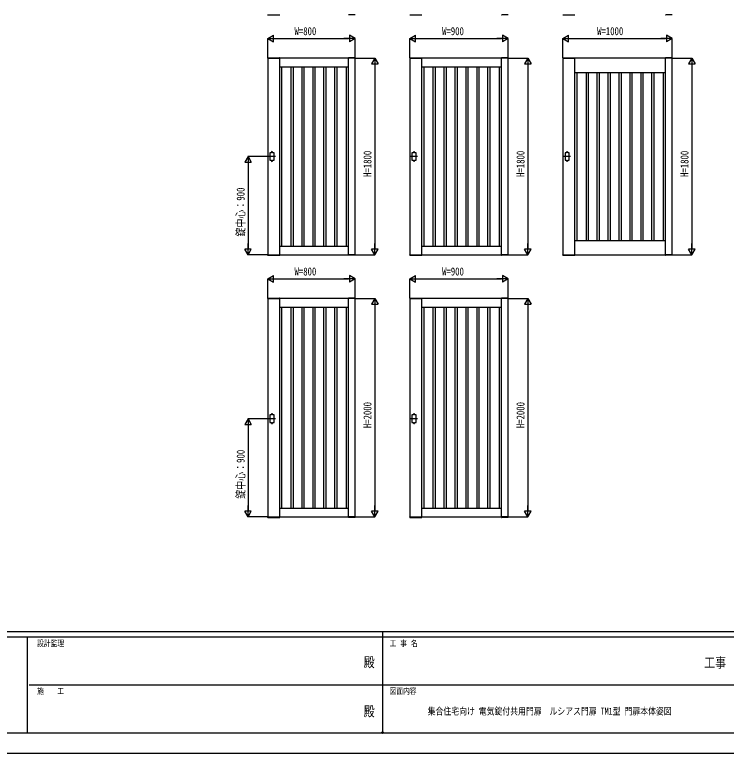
# Model space of a CAD drawing. Units: millimetres, scale not verified. Extents: x -10512 to 10512, y -7425 to 7425.
# Drawn here: x -3376 to 3132, y -7425 to -665 of the extents above; entities that cross this region are included whole.
import ezdxf
from ezdxf.enums import TextEntityAlignment as Align

# ---------------------------------------------------------------- set-up
doc = ezdxf.new("R2010")
doc.units = ezdxf.units.MM
doc.header["$LTSCALE"] = 30
doc.header["$PDMODE"] = 32
doc.header["$PDSIZE"] = 15
for name, color, linetype in [('0-0_0', 7, 'Continuous'), ('0-1_USER1', 3, 'Continuous'), ('0-2_YKK_11', 7, 'Continuous'), ('0-3_YKK_A1', 4, 'Continuous'), ('0-4_YKK_D', 6, 'Continuous'), ('0-5_YKK_ZWAK', 7, 'Continuous')]:
    doc.layers.add(name, color=color, linetype=linetype)
doc.styles.add('ＭＳ ゴシック', font='')
doc.styles.get('ＭＳ ゴシック').set_extended_font_data('MS Gothic')

msp = doc.modelspace()

# ---------------------------------------------------------------- linework, layer by layer
at = {"layer": '0-0_0'}
for p, q in [((-952.45, -1142.5), (-322.45, -1142.5)), ((-932.45, -2782.5), (-932.45, -1142.5)), ((-847.45, -2782.5), (-847.45, -1142.5)), ((-827.45, -2782.5), (-827.45, -1142.5)), ((-747.45, -2782.5), (-747.45, -1142.5)), ((-727.45, -2782.5), (-727.45, -1142.5)), ((-647.45, -2782.5), (-647.45, -1142.5)), ((-627.45, -2782.5), (-627.45, -1142.5)), ((-547.45, -2782.5), (-547.45, -1142.5)), ((-527.45, -2782.5), (-527.45, -1142.5)), ((-447.45, -2782.5), (-447.45, -1142.5)), ((-427.45, -2782.5), (-427.45, -1142.5)), ((-342.45, -2782.5), (-342.45, -1142.5)), ((347.55, -1142.5), (1077.55, -1142.5)), ((367.55, -2782.5), (367.55, -1142.5)), ((452.55, -2782.5), (452.55, -1142.5)), ((472.55, -2782.5), (472.55, -1142.5)), ((552.55, -2782.5), (552.55, -1142.5)), ((572.55, -2782.5), (572.55, -1142.5)), ((652.55, -2782.5), (652.55, -1142.5)), ((672.55, -2782.5), (672.55, -1142.5)), ((752.55, -2782.5), (752.55, -1142.5)), ((772.55, -2782.5), (772.55, -1142.5)), ((852.55, -2782.5), (852.55, -1142.5)), ((872.55, -2782.5), (872.55, -1142.5)), ((952.55, -2782.5), (952.55, -1142.5)), ((972.55, -2782.5), (972.55, -1142.5)), ((1057.55, -2782.5), (1057.55, -1142.5)), ((1747.55, -1192.5), (2577.55, -1192.5)), ((1767.55, -2732.5), (1767.55, -1192.5)), ((1852.55, -2732.5), (1852.55, -1192.5)), ((1872.55, -2732.5), (1872.55, -1192.5)), ((1952.55, -2732.5), (1952.55, -1192.5)), ((1972.55, -2732.5), (1972.55, -1192.5)), ((2052.55, -2732.5), (2052.55, -1192.5)), ((2072.55, -2732.5), (2072.55, -1192.5)), ((2152.55, -2732.5), (2152.55, -1192.5)), ((2172.55, -2732.5), (2172.55, -1192.5)), ((2252.55, -2732.5), (2252.55, -1192.5)), ((2272.55, -2732.5), (2272.55, -1192.5)), ((2352.55, -2732.5), (2352.55, -1192.5)), ((2372.55, -2732.5), (2372.55, -1192.5)), ((2452.55, -2732.5), (2452.55, -1192.5)), ((2472.55, -2732.5), (2472.55, -1192.5)), ((2557.55, -2732.5), (2557.55, -1192.5)), ((1747.55, -2732.5), (2577.55, -2732.5)), ((-952.45, -2782.5), (-322.45, -2782.5)), ((347.55, -2782.5), (1077.55, -2782.5)), ((-952.45, -3342.5), (-322.45, -3342.5)), ((-932.45, -5182.5), (-932.45, -3342.5)), ((-847.45, -5182.5), (-847.45, -3342.5)), ((-827.45, -5182.5), (-827.45, -3342.5)), ((-747.45, -5182.5), (-747.45, -3342.5)), ((-727.45, -5182.5), (-727.45, -3342.5)), ((-647.45, -5182.5), (-647.45, -3342.5)), ((-627.45, -5182.5), (-627.45, -3342.5)), ((-547.45, -5182.5), (-547.45, -3342.5)), ((-527.45, -5182.5), (-527.45, -3342.5)), ((-447.45, -5182.5), (-447.45, -3342.5)), ((-427.45, -5182.5), (-427.45, -3342.5)), ((-342.45, -5182.5), (-342.45, -3342.5)), ((347.55, -3342.5), (1077.55, -3342.5)), ((367.55, -5182.5), (367.55, -3342.5)), ((452.55, -5182.5), (452.55, -3342.5)), ((472.55, -5182.5), (472.55, -3342.5)), ((552.55, -5182.5), (552.55, -3342.5)), ((572.55, -5182.5), (572.55, -3342.5)), ((652.55, -5182.5), (652.55, -3342.5)), ((672.55, -5182.5), (672.55, -3342.5)), ((752.55, -5182.5), (752.55, -3342.5)), ((772.55, -5182.5), (772.55, -3342.5)), ((852.55, -5182.5), (852.55, -3342.5)), ((872.55, -5182.5), (872.55, -3342.5)), ((952.55, -5182.5), (952.55, -3342.5)), ((972.55, -5182.5), (972.55, -3342.5)), ((1057.55, -5182.5), (1057.55, -3342.5)), ((-952.45, -5182.5), (-322.45, -5182.5)), ((347.55, -5182.5), (1077.55, -5182.5))]:
    msp.add_line(p, q, dxfattribs=at)
at = {"layer": '0-2_YKK_11'}
for p, q in [((-952.45, -2862.5), (-952.45, -1062.5)), ((-322.45, -2862.5), (-322.45, -1062.5)), ((347.55, -2862.5), (347.55, -1062.5)), ((1077.55, -2862.5), (1077.55, -1062.5)), ((1747.55, -2862.5), (1747.55, -1062.5)), ((2577.55, -2862.5), (2577.55, -1062.5)), ((-952.45, -5262.5), (-952.45, -3262.5)), ((-322.45, -5262.5), (-322.45, -3262.5)), ((347.55, -5262.5), (347.55, -3262.5)), ((1077.55, -5262.5), (1077.55, -3262.5))]:
    msp.add_line(p, q, dxfattribs=at)
for points in [[(-1062.45, -1062.5), (-1062.45, -2862.5), (-262.45, -2862.5), (-262.45, -1062.5)], [(237.55, -1062.5), (237.55, -2862.5), (1137.55, -2862.5), (1137.55, -1062.5)], [(1637.55, -1062.5), (1637.55, -2862.5), (2637.55, -2862.5), (2637.55, -1062.5)], [(-1062.45, -3262.5), (-1062.45, -5262.5), (-262.45, -5262.5), (-262.45, -3262.5)], [(237.55, -3262.5), (237.55, -5262.5), (1137.55, -5262.5), (1137.55, -3262.5)]]:
    msp.add_lwpolyline(points, close=True, dxfattribs=at)
at = {"layer": '0-3_YKK_A1'}
for p, q in [((-1061.82, -666), (-953.08, -666)), ((-263.08, -666), (-321.82, -666)), ((238.18, -666), (346.92, -666)), ((1136.92, -666), (1078.18, -666)), ((1638.18, -666), (1746.92, -666)), ((2636.92, -666), (2578.18, -666)), ((-1062.82, -1059.95), (-1062.95, -1062.5)), ((-1062.95, -1062.5), (-951.95, -1062.5)), ((-1061.82, -1059), (-953.08, -1059)), ((-952.09, -1059.95), (-951.95, -1062.5)), ((-322.82, -1059.95), (-322.95, -1062.5)), ((-261.95, -1062.5), (-322.95, -1062.5)), ((-263.08, -1059), (-321.82, -1059)), ((-262.09, -1059.95), (-261.95, -1062.5)), ((237.18, -1059.95), (237.05, -1062.5)), ((237.05, -1062.5), (348.05, -1062.5)), ((238.18, -1059), (346.92, -1059)), ((347.91, -1059.95), (348.05, -1062.5)), ((1077.18, -1059.95), (1077.05, -1062.5)), ((1138.05, -1062.5), (1077.05, -1062.5)), ((1136.92, -1059), (1078.18, -1059)), ((1137.91, -1059.95), (1138.05, -1062.5)), ((1637.18, -1059.95), (1637.05, -1062.5)), ((1637.05, -1062.5), (1748.05, -1062.5)), ((1638.18, -1059), (1746.92, -1059)), ((1747.91, -1059.95), (1748.05, -1062.5)), ((2577.18, -1059.95), (2577.05, -1062.5)), ((2638.05, -1062.5), (2577.05, -1062.5)), ((2636.92, -1059), (2578.18, -1059)), ((2637.91, -1059.95), (2638.05, -1062.5)), ((-1028.45, -1927.5), (-1028.45, -1922.5)), ((-1018.45, -1927.5), (-1018.45, -1922.5)), ((271.55, -1927.5), (271.55, -1922.5)), ((281.55, -1927.5), (281.55, -1922.5)), ((1671.55, -1927.5), (1671.55, -1922.5)), ((1681.55, -1927.5), (1681.55, -1922.5)), ((-991.95, -1962.5), (-1054.95, -1962.5)), ((-1028.45, -1997.5), (-1028.45, -2002.5)), ((-1018.45, -1997.5), (-1018.45, -2002.5)), ((308.05, -1962.5), (245.05, -1962.5)), ((271.55, -1997.5), (271.55, -2002.5)), ((281.55, -1997.5), (281.55, -2002.5)), ((1708.05, -1962.5), (1645.05, -1962.5)), ((1671.55, -1997.5), (1671.55, -2002.5)), ((1681.55, -1997.5), (1681.55, -2002.5)), ((-1062.95, -2862.5), (-951.95, -2862.5)), ((-1062.82, -2865.05), (-1062.95, -2862.5)), ((-1061.82, -2866), (-953.08, -2866)), ((-952.09, -2865.05), (-951.95, -2862.5)), ((-261.95, -2862.5), (-322.95, -2862.5)), ((-322.82, -2865.05), (-322.95, -2862.5)), ((-263.08, -2866), (-321.82, -2866)), ((-262.09, -2865.05), (-261.95, -2862.5)), ((237.05, -2862.5), (348.05, -2862.5)), ((237.18, -2865.05), (237.05, -2862.5)), ((238.18, -2866), (346.92, -2866)), ((347.91, -2865.05), (348.05, -2862.5)), ((1138.05, -2862.5), (1077.05, -2862.5)), ((1077.18, -2865.05), (1077.05, -2862.5)), ((1136.92, -2866), (1078.18, -2866)), ((1137.91, -2865.05), (1138.05, -2862.5)), ((1637.05, -2862.5), (1748.05, -2862.5)), ((1637.18, -2865.05), (1637.05, -2862.5)), ((1638.18, -2866), (1746.92, -2866)), ((1747.91, -2865.05), (1748.05, -2862.5)), ((2638.05, -2862.5), (2577.05, -2862.5)), ((2577.18, -2865.05), (2577.05, -2862.5)), ((2636.92, -2866), (2578.18, -2866)), ((2637.91, -2865.05), (2638.05, -2862.5)), ((-1062.82, -3259.95), (-1062.95, -3262.5)), ((-1062.95, -3262.5), (-951.95, -3262.5)), ((-1061.82, -3259), (-953.08, -3259)), ((-952.09, -3259.95), (-951.95, -3262.5)), ((-322.82, -3259.95), (-322.95, -3262.5)), ((-261.95, -3262.5), (-322.95, -3262.5)), ((-263.08, -3259), (-321.82, -3259)), ((-262.09, -3259.95), (-261.95, -3262.5)), ((237.18, -3259.95), (237.05, -3262.5)), ((237.05, -3262.5), (348.05, -3262.5)), ((238.18, -3259), (346.92, -3259)), ((347.91, -3259.95), (348.05, -3262.5)), ((1077.18, -3259.95), (1077.05, -3262.5)), ((1138.05, -3262.5), (1077.05, -3262.5)), ((1136.92, -3259), (1078.18, -3259)), ((1137.91, -3259.95), (1138.05, -3262.5)), ((-1028.45, -4327.5), (-1028.45, -4322.5)), ((-1018.45, -4327.5), (-1018.45, -4322.5)), ((271.55, -4327.5), (271.55, -4322.5)), ((281.55, -4327.5), (281.55, -4322.5)), ((-991.95, -4362.5), (-1054.95, -4362.5)), ((308.05, -4362.5), (245.05, -4362.5)), ((-1028.45, -4397.5), (-1028.45, -4402.5)), ((-1018.45, -4397.5), (-1018.45, -4402.5)), ((271.55, -4397.5), (271.55, -4402.5)), ((281.55, -4397.5), (281.55, -4402.5)), ((-1062.95, -5262.5), (-951.95, -5262.5)), ((-1062.82, -5265.05), (-1062.95, -5262.5)), ((-1061.82, -5266), (-953.08, -5266)), ((-952.09, -5265.05), (-951.95, -5262.5)), ((-261.95, -5262.5), (-322.95, -5262.5)), ((-322.82, -5265.05), (-322.95, -5262.5)), ((-263.08, -5266), (-321.82, -5266)), ((-262.09, -5265.05), (-261.95, -5262.5)), ((237.05, -5262.5), (348.05, -5262.5)), ((237.18, -5265.05), (237.05, -5262.5)), ((238.18, -5266), (346.92, -5266)), ((347.91, -5265.05), (348.05, -5262.5)), ((1138.05, -5262.5), (1077.05, -5262.5)), ((1077.18, -5265.05), (1077.05, -5262.5)), ((1136.92, -5266), (1078.18, -5266)), ((1137.91, -5265.05), (1138.05, -5262.5))]:
    msp.add_line(p, q, dxfattribs=at)
for points in [[(-1028.45, -1927.5), (-1042.45, -1927.5), (-1042.45, -1997.5), (-1028.45, -1997.5)], [(-1018.45, -1997.5), (-1004.45, -1997.5), (-1004.45, -1927.5), (-1018.45, -1927.5)], [(271.55, -1927.5), (257.55, -1927.5), (257.55, -1997.5), (271.55, -1997.5)], [(281.55, -1997.5), (295.55, -1997.5), (295.55, -1927.5), (281.55, -1927.5)], [(1671.55, -1927.5), (1657.55, -1927.5), (1657.55, -1997.5), (1671.55, -1997.5)], [(1681.55, -1997.5), (1695.55, -1997.5), (1695.55, -1927.5), (1681.55, -1927.5)], [(-1028.45, -4327.5), (-1042.45, -4327.5), (-1042.45, -4397.5), (-1028.45, -4397.5)], [(-1018.45, -4397.5), (-1004.45, -4397.5), (-1004.45, -4327.5), (-1018.45, -4327.5)], [(271.55, -4327.5), (257.55, -4327.5), (257.55, -4397.5), (271.55, -4397.5)], [(281.55, -4397.5), (295.55, -4397.5), (295.55, -4327.5), (281.55, -4327.5)]]:
    msp.add_lwpolyline(points, dxfattribs=at)
for centre, radius, start, end in [((-1061.82, -665), 1, 183, 270), ((-953.08, -665), 1, 270, 357), ((-321.82, -665), 1, 183, 270), ((-263.08, -665), 1, 270, 357), ((238.18, -665), 1, 183, 270), ((346.92, -665), 1, 270, 357), ((1078.18, -665), 1, 183, 270), ((1136.92, -665), 1, 270, 357), ((1638.18, -665), 1, 183, 270), ((1746.92, -665), 1, 270, 357), ((2578.18, -665), 1, 183, 270), ((2636.92, -665), 1, 270, 357), ((-1061.82, -1060), 1, 90, 177), ((-953.08, -1060), 1, 3, 90), ((-321.82, -1060), 1, 90, 177), ((-263.08, -1060), 1, 3, 90), ((238.18, -1060), 1, 90, 177), ((346.92, -1060), 1, 3, 90), ((1078.18, -1060), 1, 90, 177), ((1136.92, -1060), 1, 3, 90), ((1638.18, -1060), 1, 90, 177), ((1746.92, -1060), 1, 3, 90), ((2578.18, -1060), 1, 90, 177), ((2636.92, -1060), 1, 3, 90), ((-1023.45, -1922.5), 5, 0, 180), ((276.55, -1922.5), 5, 0, 180), ((1676.55, -1922.5), 5, 0, 180), ((-1023.45, -2002.5), 5, 180, 0), ((276.55, -2002.5), 5, 180, 0), ((1676.55, -2002.5), 5, 180, 0), ((-1061.82, -2865), 1, 183, 270), ((-953.08, -2865), 1, 270, 357), ((-321.82, -2865), 1, 183, 270), ((-263.08, -2865), 1, 270, 357), ((238.18, -2865), 1, 183, 270), ((346.92, -2865), 1, 270, 357), ((1078.18, -2865), 1, 183, 270), ((1136.92, -2865), 1, 270, 357), ((1638.18, -2865), 1, 183, 270), ((1746.92, -2865), 1, 270, 357), ((2578.18, -2865), 1, 183, 270), ((2636.92, -2865), 1, 270, 357), ((-1061.82, -3260), 1, 90, 177), ((-953.08, -3260), 1, 3, 90), ((-321.82, -3260), 1, 90, 177), ((-263.08, -3260), 1, 3, 90), ((238.18, -3260), 1, 90, 177), ((346.92, -3260), 1, 3, 90), ((1078.18, -3260), 1, 90, 177), ((1136.92, -3260), 1, 3, 90), ((-1023.45, -4322.5), 5, 0, 180), ((276.55, -4322.5), 5, 0, 180), ((-1023.45, -4402.5), 5, 180, 0), ((276.55, -4402.5), 5, 180, 0), ((-1061.82, -5265), 1, 183, 270), ((-953.08, -5265), 1, 270, 357), ((-321.82, -5265), 1, 183, 270), ((-263.08, -5265), 1, 270, 357), ((238.18, -5265), 1, 183, 270), ((346.92, -5265), 1, 270, 357), ((1078.18, -5265), 1, 183, 270), ((1136.92, -5265), 1, 270, 357)]:
    msp.add_arc(centre, radius, start, end, dxfattribs=at)
at = {"layer": '0-4_YKK_D'}
for p, q in [((-1062.45, -882.5), (-1010.49, -852.5)), ((-1010.49, -912.5), (-1010.49, -852.5)), ((-262.45, -882.5), (-314.41, -852.5)), ((-314.41, -852.5), (-314.41, -912.5)), ((237.55, -882.5), (289.51, -852.5)), ((289.51, -912.5), (289.51, -852.5)), ((1137.55, -882.5), (1085.59, -852.5)), ((1085.59, -852.5), (1085.59, -912.5)), ((1637.55, -882.5), (1689.51, -852.5)), ((1689.51, -912.5), (1689.51, -852.5)), ((2637.55, -882.5), (2585.59, -852.5)), ((2585.59, -852.5), (2585.59, -912.5)), ((-1062.45, -1060.5), (-1062.45, -881.5)), ((-1062.45, -882.5), (-1010.49, -912.5)), ((-1062.45, -882.5), (-958.53, -882.5)), ((-1002.45, -882.5), (-322.45, -882.5)), ((-262.45, -882.5), (-366.38, -882.5)), ((-262.45, -882.5), (-314.41, -912.5)), ((-262.45, -1060.5), (-262.45, -881.5)), ((237.55, -1060.5), (237.55, -881.5)), ((237.55, -882.5), (289.51, -912.5)), ((237.55, -882.5), (341.47, -882.5)), ((297.55, -882.5), (1077.55, -882.5)), ((1137.55, -882.5), (1033.62, -882.5)), ((1137.55, -882.5), (1085.59, -912.5)), ((1137.55, -1060.5), (1137.55, -881.5)), ((1637.55, -1060.5), (1637.55, -881.5)), ((1637.55, -882.5), (1689.51, -912.5)), ((1637.55, -882.5), (1741.47, -882.5)), ((1697.55, -882.5), (2577.55, -882.5)), ((2637.55, -882.5), (2533.62, -882.5)), ((2637.55, -882.5), (2585.59, -912.5)), ((2637.55, -1060.5), (2637.55, -881.5)), ((-260.45, -1062.5), (-81.45, -1062.5)), ((-82.45, -1062.5), (-112.45, -1114.46)), ((-82.45, -1062.5), (-52.45, -1114.46)), ((-82.45, -1062.5), (-82.45, -1166.42)), ((1139.55, -1062.5), (1318.55, -1062.5)), ((1317.55, -1062.5), (1287.55, -1114.46)), ((1317.55, -1062.5), (1347.55, -1114.46)), ((1317.55, -1062.5), (1317.55, -1166.42)), ((2639.55, -1062.5), (2818.55, -1062.5)), ((2817.55, -1062.5), (2787.55, -1114.46)), ((2817.55, -1062.5), (2847.55, -1114.46)), ((2817.55, -1062.5), (2817.55, -1166.42)), ((-112.45, -1114.46), (-52.45, -1114.46)), ((-82.45, -1122.5), (-82.45, -2802.5)), ((1287.55, -1114.46), (1347.55, -1114.46)), ((1317.55, -1122.5), (1317.55, -2802.5)), ((2787.55, -1114.46), (2847.55, -1114.46)), ((2817.55, -1122.5), (2817.55, -2802.5)), ((-1242.45, -1962.5), (-1272.45, -2014.46)), ((-1272.45, -2014.46), (-1212.45, -2014.46)), ((-1044.45, -1962.5), (-1243.45, -1962.5)), ((-1242.45, -1962.5), (-1212.45, -2014.46)), ((-1242.45, -1962.5), (-1242.45, -2066.42)), ((-1242.45, -2022.5), (-1242.45, -2802.5)), ((-1242.45, -2862.5), (-1242.45, -2758.58)), ((-82.45, -2862.5), (-82.45, -2758.58)), ((1317.55, -2862.5), (1317.55, -2758.58)), ((2817.55, -2862.5), (2817.55, -2758.58)), ((-1242.45, -2862.5), (-1272.45, -2810.54)), ((-1212.45, -2810.54), (-1272.45, -2810.54)), ((-1242.45, -2862.5), (-1212.45, -2810.54)), ((-82.45, -2862.5), (-112.45, -2810.54)), ((-52.45, -2810.54), (-112.45, -2810.54)), ((-82.45, -2862.5), (-52.45, -2810.54)), ((1317.55, -2862.5), (1287.55, -2810.54)), ((1347.55, -2810.54), (1287.55, -2810.54)), ((1317.55, -2862.5), (1347.55, -2810.54)), ((2817.55, -2862.5), (2787.55, -2810.54)), ((2847.55, -2810.54), (2787.55, -2810.54)), ((2817.55, -2862.5), (2847.55, -2810.54)), ((-1064.45, -2862.5), (-1243.45, -2862.5)), ((-260.45, -2862.5), (-81.45, -2862.5)), ((1139.55, -2862.5), (1318.55, -2862.5)), ((2639.55, -2862.5), (2818.55, -2862.5)), ((-1062.45, -3082.5), (-1010.49, -3052.5)), ((-1062.45, -3260.5), (-1062.45, -3081.5)), ((-1062.45, -3082.5), (-1010.49, -3112.5)), ((-1062.45, -3082.5), (-958.53, -3082.5)), ((-1010.49, -3112.5), (-1010.49, -3052.5)), ((-1002.45, -3082.5), (-322.45, -3082.5)), ((-262.45, -3082.5), (-366.38, -3082.5)), ((-262.45, -3082.5), (-314.41, -3052.5)), ((-314.41, -3052.5), (-314.41, -3112.5)), ((-262.45, -3082.5), (-314.41, -3112.5)), ((-262.45, -3260.5), (-262.45, -3081.5)), ((237.55, -3082.5), (289.51, -3052.5)), ((237.55, -3260.5), (237.55, -3081.5)), ((237.55, -3082.5), (289.51, -3112.5)), ((237.55, -3082.5), (341.47, -3082.5)), ((289.51, -3112.5), (289.51, -3052.5)), ((297.55, -3082.5), (1077.55, -3082.5)), ((1137.55, -3082.5), (1033.62, -3082.5)), ((1137.55, -3082.5), (1085.59, -3052.5)), ((1085.59, -3052.5), (1085.59, -3112.5)), ((1137.55, -3082.5), (1085.59, -3112.5)), ((1137.55, -3260.5), (1137.55, -3081.5)), ((-260.45, -3262.5), (-81.45, -3262.5)), ((-82.45, -3262.5), (-112.45, -3314.46)), ((-82.45, -3262.5), (-52.45, -3314.46)), ((-82.45, -3262.5), (-82.45, -3366.42)), ((1139.55, -3262.5), (1318.55, -3262.5)), ((1317.55, -3262.5), (1287.55, -3314.46)), ((1317.55, -3262.5), (1347.55, -3314.46)), ((1317.55, -3262.5), (1317.55, -3366.42)), ((-112.45, -3314.46), (-52.45, -3314.46)), ((-82.45, -3322.5), (-82.45, -5202.5)), ((1287.55, -3314.46), (1347.55, -3314.46)), ((1317.55, -3322.5), (1317.55, -5202.5)), ((-1242.45, -4362.5), (-1272.45, -4414.46)), ((-1044.45, -4362.5), (-1243.45, -4362.5)), ((-1242.45, -4362.5), (-1212.45, -4414.46)), ((-1242.45, -4362.5), (-1242.45, -4466.42)), ((-1272.45, -4414.46), (-1212.45, -4414.46)), ((-1242.45, -4422.5), (-1242.45, -5202.5)), ((-1242.45, -5262.5), (-1242.45, -5158.58)), ((-82.45, -5262.5), (-82.45, -5158.58)), ((1317.55, -5262.5), (1317.55, -5158.58)), ((-1242.45, -5262.5), (-1272.45, -5210.54)), ((-1212.45, -5210.54), (-1272.45, -5210.54)), ((-1064.45, -5262.5), (-1243.45, -5262.5)), ((-1242.45, -5262.5), (-1212.45, -5210.54)), ((-260.45, -5262.5), (-81.45, -5262.5)), ((-82.45, -5262.5), (-112.45, -5210.54)), ((-52.45, -5210.54), (-112.45, -5210.54)), ((-82.45, -5262.5), (-52.45, -5210.54)), ((1139.55, -5262.5), (1318.55, -5262.5)), ((1317.55, -5262.5), (1287.55, -5210.54)), ((1347.55, -5210.54), (1287.55, -5210.54)), ((1317.55, -5262.5), (1347.55, -5210.54))]:
    msp.add_line(p, q, dxfattribs=at)
at = {"layer": '0-5_YKK_ZWAK'}
for p, q in [((9737.55, -6312.5), (-9762.45, -6312.5)), ((-12.45, -6312.5), (-12.45, -7237.5)), ((-3262.45, -6362.5), (-9762.45, -6362.5)), ((-3262.45, -6362.5), (-3262.45, -7237.5)), ((-12.45, -6362.5), (-3262.45, -6362.5)), ((3237.55, -6362.5), (-12.45, -6362.5)), ((-3243.7, -6800), (-12.45, -6800)), ((-12.45, -6800), (3237.55, -6800)), ((-9762.45, -7237.5), (-3262.45, -7237.5)), ((-3262.45, -7237.5), (-12.45, -7237.5)), ((-12.45, -7237.5), (3237.55, -7237.5))]:
    msp.add_line(p, q, dxfattribs=at)
msp.add_lwpolyline([(-10512.5, -7425), (10512.5, -7425), (10512.5, 7425), (-10512.5, 7425)], close=True, dxfattribs=at)
msp.add_point((-12.45, -7237.5), dxfattribs=at)

# ---------------------------------------------------------------- texts
at = {"layer": '0-1_USER1', "style": 'ＭＳ ゴシック', "width": 0.8}
msp.add_text('集合住宅向け 電気錠付共用門扉\u3000ルシアス門扉 TM1型 門扉本体姿図', height=64.15, dxfattribs=at).set_placement((400.77, -7091.81), align=Align.BOTTOM_LEFT)
at = {"layer": '0-4_YKK_D', "style": 'ＭＳ ゴシック', "width": 0.8}
for s, p in [('W=800', (-817.12, -873.5)), ('W=900', (532.88, -873.5)), ('W=1000', (1950.88, -873.5)), ('W=800', (-817.12, -3073.5)), ('W=900', (532.88, -3073.5))]:
    msp.add_text(s, height=73.31, dxfattribs=at).set_placement(p, align=Align.BOTTOM_LEFT)
for s, p in [('H=1800', (-91.45, -2149.17)), ('H=1800', (1308.55, -2149.17)), ('H=1800', (2808.55, -2149.17)), ('錠中心：900', (-1251.45, -2695.17)), ('H=2000', (-91.45, -4449.17)), ('H=2000', (1308.55, -4449.17)), ('錠中心：900', (-1251.45, -5095.17))]:
    msp.add_text(s, height=73.31, rotation=90, dxfattribs=at).set_placement(p, align=Align.BOTTOM_LEFT)
at = {"layer": '0-5_YKK_ZWAK', "style": 'ＭＳ ゴシック', "width": 0.8}
for s, height, p in [('設計監理', 54.99, (-3170.78, -6462.5)), ('工 事 名', 54.99, (53.17, -6462.5)), ('殿', 91.64, (-184.17, -6664.58)), ('工事', 91.64, (2930.83, -6668.66)), ('施\u3000\u3000工', 54.99, (-3170.78, -6900)), ('図面内容', 54.99, (53.17, -6900)), ('殿', 91.64, (-184.17, -7114.58))]:
    msp.add_text(s, height=height, dxfattribs=at).set_placement(p, align=Align.BOTTOM_LEFT)

doc.saveas('drawing.dxf')
